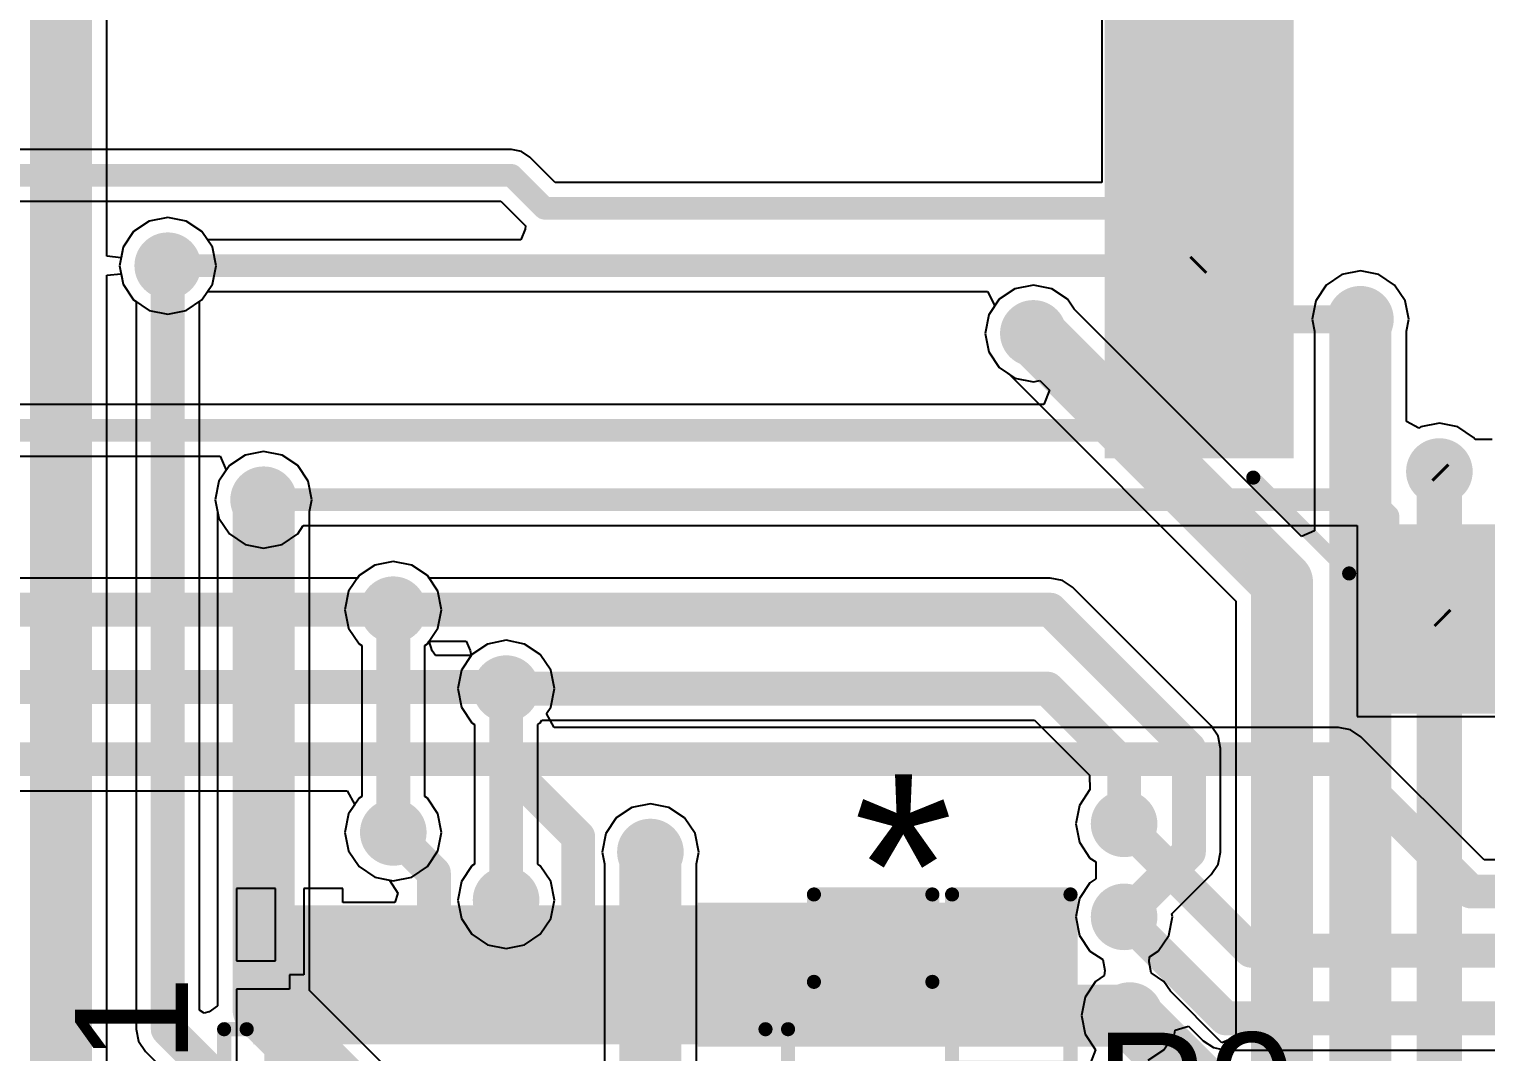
# Model space of a CAD drawing. Header units: millimetres. Extents: x -0.26 to 4.68, y -0.29 to 2.93.
# Drawn here: x 2.245 to 2.761, y 0.895 to 1.258 of the extents above; entities that cross this region are included whole.
import ezdxf

# ---------------------------------------------------------------- set-up
doc = ezdxf.new("R2010")
doc.units = ezdxf.units.MM
doc.header["$MEASUREMENT"] = 0
for name, color, linetype in [('BottomLayer', 5, 'Continuous'), ('BottomSolder', 6, 'Continuous'), ('TopLayer', 1, 'Continuous'), ('TopOverlay', 2, 'Continuous'), ('TopPaste', 8, 'Continuous'), ('TopSolder', 216, 'Continuous'), ('ViaHoleLayer', 16, 'Continuous')]:
    doc.layers.add(name, color=color, linetype=linetype)
doc.styles.add('Arial', font='arial.ttf', dxfattribs={"height": 0.2})

# ---------------------------------------------------------------- blocks, each defined once
blk = doc.blocks.new('TQFP_100_14_14__26')
at = {"layer": 'TopLayer'}
for points in [[(0.20276, 0.33268), (0.20276, 0.27362), (0.19094, 0.27362), (0.19094, 0.33268)], [(0.22244, 0.33268), (0.22244, 0.27362), (0.21063, 0.27362), (0.21063, 0.33268)], [(0.24213, 0.33268), (0.24213, 0.27362), (0.23031, 0.27362), (0.23031, 0.33268)], [(0.27362, 0.24213), (0.33268, 0.24213), (0.33268, 0.23032), (0.27362, 0.23032)], [(0.27362, 0.22244), (0.33268, 0.22244), (0.33268, 0.21063), (0.27362, 0.21063)], [(0.27362, 0.20276), (0.33268, 0.20276), (0.33268, 0.19094), (0.27362, 0.19094)], [(0.27362, 0.18307), (0.33268, 0.18307), (0.33268, 0.17126), (0.27362, 0.17126)], [(0.27362, 0.16339), (0.33268, 0.16339), (0.33268, 0.15157), (0.27362, 0.15157)], [(0.27362, 0.1437), (0.33268, 0.1437), (0.33268, 0.13189), (0.27362, 0.13189)], [(0.27362, 0.12402), (0.33268, 0.12402), (0.33268, 0.1122), (0.27362, 0.1122)], [(0.27362, 0.10433), (0.33268, 0.10433), (0.33268, 0.09252), (0.27362, 0.09252)]]:
    blk.add_hatch(color=1, dxfattribs=at).paths.add_polyline_path(points)
at = {"layer": 'TopPaste'}
for points in [[(0.20276, 0.33268), (0.20276, 0.27362), (0.19094, 0.27362), (0.19094, 0.33268)], [(0.22244, 0.33268), (0.22244, 0.27362), (0.21063, 0.27362), (0.21063, 0.33268)], [(0.24213, 0.33268), (0.24213, 0.27362), (0.23031, 0.27362), (0.23031, 0.33268)], [(0.27362, 0.24213), (0.33268, 0.24213), (0.33268, 0.23032), (0.27362, 0.23032)], [(0.27362, 0.22244), (0.33268, 0.22244), (0.33268, 0.21063), (0.27362, 0.21063)], [(0.27362, 0.20276), (0.33268, 0.20276), (0.33268, 0.19094), (0.27362, 0.19094)], [(0.27362, 0.18307), (0.33268, 0.18307), (0.33268, 0.17126), (0.27362, 0.17126)], [(0.27362, 0.16339), (0.33268, 0.16339), (0.33268, 0.15157), (0.27362, 0.15157)], [(0.27362, 0.1437), (0.33268, 0.1437), (0.33268, 0.13189), (0.27362, 0.13189)], [(0.27362, 0.12402), (0.33268, 0.12402), (0.33268, 0.1122), (0.27362, 0.1122)], [(0.27362, 0.10433), (0.33268, 0.10433), (0.33268, 0.09252), (0.27362, 0.09252)]]:
    blk.add_hatch(color=8, dxfattribs=at).paths.add_polyline_path(points)
at = {"layer": 'TopSolder'}
for points in [[(0.20676, 0.33668), (0.20676, 0.26962), (0.18694, 0.26962), (0.18694, 0.33668)], [(0.22644, 0.33668), (0.22644, 0.26962), (0.20663, 0.26962), (0.20663, 0.33668)], [(0.24613, 0.33668), (0.24613, 0.26962), (0.22631, 0.26962), (0.22631, 0.33668)], [(0.26962, 0.24613), (0.33668, 0.24613), (0.33668, 0.22632), (0.26962, 0.22632)], [(0.26962, 0.22644), (0.33668, 0.22644), (0.33668, 0.20663), (0.26962, 0.20663)], [(0.26962, 0.20676), (0.33668, 0.20676), (0.33668, 0.18694), (0.26962, 0.18694)], [(0.26962, 0.18707), (0.33668, 0.18707), (0.33668, 0.16726), (0.26962, 0.16726)], [(0.26962, 0.16739), (0.33668, 0.16739), (0.33668, 0.14757), (0.26962, 0.14757)], [(0.26962, 0.1477), (0.33668, 0.1477), (0.33668, 0.12789), (0.26962, 0.12789)], [(0.26962, 0.12802), (0.33668, 0.12802), (0.33668, 0.1082), (0.26962, 0.1082)], [(0.26962, 0.10833), (0.33668, 0.10833), (0.33668, 0.08852), (0.26962, 0.08852)]]:
    blk.add_hatch(color=216, dxfattribs=at).paths.add_polyline_path(points)
at = {"layer": 'TopOverlay', "const_width": 0.005}
blk.add_lwpolyline([(0.284, 0.253), (0.25, 0.287)], dxfattribs=at)
at = {"layer": 'TopOverlay', "const_width": 0.0025}
for points in [[(0.24875, 0.287, 1), (0.25125, 0.287, 1)], [(0.28275, 0.253, 1), (0.28525, 0.253, 1)]]:
    blk.add_lwpolyline(points, format="xyb", close=True, dxfattribs=at)
blk = doc.blocks.new('14_TSSOP_32')
at = {"layer": 'TopLayer'}
for points in [[(-0.12992, 0.08563), (-0.08858, 0.08563), (-0.08858, 0.06791), (-0.12992, 0.06791)], [(0.08858, 0.08563), (0.12992, 0.08563), (0.12992, 0.06791), (0.08858, 0.06791)], [(-0.12992, 0.06004), (-0.08858, 0.06004), (-0.08858, 0.04232), (-0.12992, 0.04232)], [(0.08858, 0.06004), (0.12992, 0.06004), (0.12992, 0.04232), (0.08858, 0.04232)], [(-0.12992, 0.03445), (-0.08858, 0.03445), (-0.08858, 0.01673), (-0.12992, 0.01673)], [(0.08858, 0.03445), (0.12992, 0.03445), (0.12992, 0.01673), (0.08858, 0.01673)], [(-0.12992, 0.00886), (-0.08858, 0.00886), (-0.08858, -0.00886), (-0.12992, -0.00886)], [(0.08858, 0.00886), (0.12992, 0.00886), (0.12992, -0.00886), (0.08858, -0.00886)], [(-0.12992, -0.01673), (-0.08858, -0.01673), (-0.08858, -0.03445), (-0.12992, -0.03445)], [(0.08858, -0.01673), (0.12992, -0.01673), (0.12992, -0.03445), (0.08858, -0.03445)], [(-0.12992, -0.04232), (-0.08858, -0.04232), (-0.08858, -0.06004), (-0.12992, -0.06004)], [(0.08858, -0.04232), (0.12992, -0.04232), (0.12992, -0.06004), (0.08858, -0.06004)], [(-0.12992, -0.06791), (-0.08858, -0.06791), (-0.08858, -0.08563), (-0.12992, -0.08563)], [(0.08858, -0.06791), (0.12992, -0.06791), (0.12992, -0.08563), (0.08858, -0.08563)]]:
    blk.add_hatch(color=1, dxfattribs=at).paths.add_polyline_path(points)
at = {"layer": 'TopOverlay'}
blk.add_hatch(color=2, dxfattribs=at).paths.add_polyline_path([(-0.08403, 0.068), (-0.07303, 0.068), (-0.07303, 0.086), (-0.08403, 0.086)])
at = {"layer": 'TopPaste'}
for points in [[(-0.12992, 0.08563), (-0.08858, 0.08563), (-0.08858, 0.06791), (-0.12992, 0.06791)], [(0.08858, 0.08563), (0.12992, 0.08563), (0.12992, 0.06791), (0.08858, 0.06791)], [(-0.12992, 0.06004), (-0.08858, 0.06004), (-0.08858, 0.04232), (-0.12992, 0.04232)], [(0.08858, 0.06004), (0.12992, 0.06004), (0.12992, 0.04232), (0.08858, 0.04232)], [(-0.12992, 0.03445), (-0.08858, 0.03445), (-0.08858, 0.01673), (-0.12992, 0.01673)], [(0.08858, 0.03445), (0.12992, 0.03445), (0.12992, 0.01673), (0.08858, 0.01673)], [(-0.12992, 0.00886), (-0.08858, 0.00886), (-0.08858, -0.00886), (-0.12992, -0.00886)], [(0.08858, 0.00886), (0.12992, 0.00886), (0.12992, -0.00886), (0.08858, -0.00886)], [(-0.12992, -0.01673), (-0.08858, -0.01673), (-0.08858, -0.03445), (-0.12992, -0.03445)], [(0.08858, -0.01673), (0.12992, -0.01673), (0.12992, -0.03445), (0.08858, -0.03445)], [(-0.12992, -0.04232), (-0.08858, -0.04232), (-0.08858, -0.06004), (-0.12992, -0.06004)], [(0.08858, -0.04232), (0.12992, -0.04232), (0.12992, -0.06004), (0.08858, -0.06004)], [(-0.12992, -0.06791), (-0.08858, -0.06791), (-0.08858, -0.08563), (-0.12992, -0.08563)], [(0.08858, -0.06791), (0.12992, -0.06791), (0.12992, -0.08563), (0.08858, -0.08563)]]:
    blk.add_hatch(color=8, dxfattribs=at).paths.add_polyline_path(points)
at = {"layer": 'TopSolder'}
for points in [[(-0.13392, 0.08963), (-0.08458, 0.08963), (-0.08458, 0.06391), (-0.13392, 0.06391)], [(0.08458, 0.08963), (0.13392, 0.08963), (0.13392, 0.06391), (0.08458, 0.06391)], [(-0.13392, 0.06404), (-0.08458, 0.06404), (-0.08458, 0.03832), (-0.13392, 0.03832)], [(0.08458, 0.06404), (0.13392, 0.06404), (0.13392, 0.03832), (0.08458, 0.03832)], [(-0.13392, 0.03845), (-0.08458, 0.03845), (-0.08458, 0.01273), (-0.13392, 0.01273)], [(0.08458, 0.03845), (0.13392, 0.03845), (0.13392, 0.01273), (0.08458, 0.01273)], [(-0.13392, 0.01286), (-0.08458, 0.01286), (-0.08458, -0.01286), (-0.13392, -0.01286)], [(0.08458, 0.01286), (0.13392, 0.01286), (0.13392, -0.01286), (0.08458, -0.01286)], [(-0.13392, -0.01273), (-0.08458, -0.01273), (-0.08458, -0.03845), (-0.13392, -0.03845)], [(0.08458, -0.01273), (0.13392, -0.01273), (0.13392, -0.03845), (0.08458, -0.03845)], [(-0.13392, -0.03832), (-0.08458, -0.03832), (-0.08458, -0.06404), (-0.13392, -0.06404)], [(0.08458, -0.03832), (0.13392, -0.03832), (0.13392, -0.06404), (0.08458, -0.06404)], [(-0.13392, -0.06391), (-0.08458, -0.06391), (-0.08458, -0.08963), (-0.13392, -0.08963)], [(0.08458, -0.06391), (0.13392, -0.06391), (0.13392, -0.08963), (0.08458, -0.08963)]]:
    blk.add_hatch(color=216, dxfattribs=at).paths.add_polyline_path(points)
at = {"layer": 'TopOverlay'}
for points, const_width in [([(-0.09, 0.1), (-0.09, 0.092)], 0.005), ([(-0.09, 0.1), (0.09, 0.1)], 0.005), ([(0.09, 0.1), (0.09, 0.092)], 0.005), ([(-0.141, 0.082), (-0.141, 0.072)], 0.00787), ([(-0.141, 0.082), (-0.136, 0.077)], 0.00787), ([(-0.136, 0.077), (-0.141, 0.072)], 0.00787), ([(-0.09, -0.092), (-0.09, -0.1)], 0.005), ([(0.09, -0.092), (0.09, -0.1)], 0.005), ([(-0.09, -0.1), (0.09, -0.1)], 0.005)]:
    blk.add_lwpolyline(points, dxfattribs=dict(at, const_width=const_width))
for points, const_width in [([(-0.09125, 0.1, 1), (-0.08875, 0.1, 1)], 0.0025), ([(-0.09125, 0.1, 1), (-0.08875, 0.1, 1)], 0.0025), ([(0.08875, 0.1, 1), (0.09125, 0.1, 1)], 0.0025), ([(0.08875, 0.1, 1), (0.09125, 0.1, 1)], 0.0025), ([(-0.09125, 0.092, 1), (-0.08875, 0.092, 1)], 0.0025), ([(0.08875, 0.092, 1), (0.09125, 0.092, 1)], 0.0025), ([(-0.14297, 0.082, 1), (-0.13903, 0.082, 1)], 0.00394), ([(-0.14297, 0.082, 1), (-0.13903, 0.082, 1)], 0.00394), ([(-0.13797, 0.077, 1), (-0.13403, 0.077, 1)], 0.00394), ([(-0.13797, 0.077, 1), (-0.13403, 0.077, 1)], 0.00394), ([(-0.14297, 0.072, 1), (-0.13903, 0.072, 1)], 0.00394), ([(-0.14297, 0.072, 1), (-0.13903, 0.072, 1)], 0.00394), ([(-0.09125, -0.092, 1), (-0.08875, -0.092, 1)], 0.0025), ([(0.08875, -0.092, 1), (0.09125, -0.092, 1)], 0.0025), ([(-0.09125, -0.1, 1), (-0.08875, -0.1, 1)], 0.0025), ([(-0.09125, -0.1, 1), (-0.08875, -0.1, 1)], 0.0025), ([(0.08875, -0.1, 1), (0.09125, -0.1, 1)], 0.0025), ([(0.08875, -0.1, 1), (0.09125, -0.1, 1)], 0.0025)]:
    blk.add_lwpolyline(points, format="xyb", close=True, dxfattribs=dict(at, const_width=const_width))
blk = doc.blocks.new('R___0603_74')
at = {"layer": 'TopLayer'}
for points in [[(-0.015, 0.0175), (-0.015, -0.0175), (-0.045, -0.0175), (-0.045, 0.0175)], [(0.045, 0.0175), (0.045, -0.0175), (0.015, -0.0175), (0.015, 0.0175)]]:
    blk.add_hatch(color=1, dxfattribs=at).paths.add_polyline_path(points)
at = {"layer": 'TopPaste'}
for points in [[(-0.015, 0.0175), (-0.015, -0.0175), (-0.045, -0.0175), (-0.045, 0.0175)], [(0.045, 0.0175), (0.045, -0.0175), (0.015, -0.0175), (0.015, 0.0175)]]:
    blk.add_hatch(color=8, dxfattribs=at).paths.add_polyline_path(points)
at = {"layer": 'TopSolder'}
for points in [[(-0.011, 0.0215), (-0.011, -0.0215), (-0.049, -0.0215), (-0.049, 0.0215)], [(0.049, 0.0215), (0.049, -0.0215), (0.011, -0.0215), (0.011, 0.0215)]]:
    blk.add_hatch(color=216, dxfattribs=at).paths.add_polyline_path(points)
at = {"layer": 'TopOverlay', "const_width": 0.005}
for points in [[(-0.048, 0.021), (-0.048, -0.021)], [(-0.048, 0.021), (0.048, 0.021)], [(0.048, 0.021), (0.048, -0.021)], [(-0.048, -0.021), (0.048, -0.021)]]:
    blk.add_lwpolyline(points, dxfattribs=at)
at = {"layer": 'TopOverlay', "const_width": 0.0025}
for points in [[(-0.04925, 0.021, 1), (-0.04675, 0.021, 1)], [(-0.04925, 0.021, 1), (-0.04675, 0.021, 1)], [(0.04675, 0.021, 1), (0.04925, 0.021, 1)], [(0.04675, 0.021, 1), (0.04925, 0.021, 1)], [(-0.04925, -0.021, 1), (-0.04675, -0.021, 1)], [(-0.04925, -0.021, 1), (-0.04675, -0.021, 1)], [(0.04675, -0.021, 1), (0.04925, -0.021, 1)], [(0.04675, -0.021, 1), (0.04925, -0.021, 1)]]:
    blk.add_lwpolyline(points, format="xyb", close=True, dxfattribs=at)
blk = doc.blocks.new('C___0603_189')
at = {"layer": 'TopLayer'}
for points in [[(-0.015, 0.0175), (-0.015, -0.0175), (-0.045, -0.0175), (-0.045, 0.0175)], [(0.045, 0.0175), (0.045, -0.0175), (0.015, -0.0175), (0.015, 0.0175)]]:
    blk.add_hatch(color=1, dxfattribs=at).paths.add_polyline_path(points)
at = {"layer": 'TopPaste'}
for points in [[(-0.015, 0.0175), (-0.015, -0.0175), (-0.045, -0.0175), (-0.045, 0.0175)], [(0.045, 0.0175), (0.045, -0.0175), (0.015, -0.0175), (0.015, 0.0175)]]:
    blk.add_hatch(color=8, dxfattribs=at).paths.add_polyline_path(points)
at = {"layer": 'TopSolder'}
for points in [[(-0.01264, 0.01986), (-0.01264, -0.01986), (-0.04736, -0.01986), (-0.04736, 0.01986)], [(0.04736, 0.01986), (0.04736, -0.01986), (0.01264, -0.01986), (0.01264, 0.01986)]]:
    blk.add_hatch(color=216, dxfattribs=at).paths.add_polyline_path(points)
at = {"layer": 'TopOverlay', "const_width": 0.005}
for points in [[(-0.049, 0.021), (-0.049, -0.021)], [(-0.049, 0.021), (-0.018, 0.021)], [(0.018, 0.021), (0.049, 0.021)], [(0.049, 0.021), (0.049, -0.021)], [(-0.049, -0.021), (-0.018, -0.021)], [(0.018, -0.021), (0.049, -0.021)]]:
    blk.add_lwpolyline(points, dxfattribs=at)
at = {"layer": 'TopOverlay', "const_width": 0.0025}
for points in [[(-0.05025, 0.021, 1), (-0.04775, 0.021, 1)], [(-0.05025, 0.021, 1), (-0.04775, 0.021, 1)], [(-0.01925, 0.021, 1), (-0.01675, 0.021, 1)], [(0.01675, 0.021, 1), (0.01925, 0.021, 1)], [(0.04775, 0.021, 1), (0.05025, 0.021, 1)], [(0.04775, 0.021, 1), (0.05025, 0.021, 1)], [(-0.05025, -0.021, 1), (-0.04775, -0.021, 1)], [(-0.05025, -0.021, 1), (-0.04775, -0.021, 1)], [(-0.01925, -0.021, 1), (-0.01675, -0.021, 1)], [(0.01675, -0.021, 1), (0.01925, -0.021, 1)], [(0.04775, -0.021, 1), (0.05025, -0.021, 1)], [(0.04775, -0.021, 1), (0.05025, -0.021, 1)]]:
    blk.add_lwpolyline(points, format="xyb", close=True, dxfattribs=at)

msp = doc.modelspace()

# ---------------------------------------------------------------- hatches: boundary and pattern name
at = {"layer": 'BottomLayer'}
h = msp.add_hatch(color=5, dxfattribs=at)
edge = h.paths.add_edge_path()
edge.add_arc((2.29382, 1.17395), 0.01181, 0, 360)
h = msp.add_hatch(color=5, dxfattribs=at)
edge = h.paths.add_edge_path()
edge.add_arc((2.71682, 1.15495), 0.01181, 0, 360)
h = msp.add_hatch(color=5, dxfattribs=at)
edge = h.paths.add_edge_path()
edge.add_arc((2.60082, 1.14995), 0.01181, 0, 360)
h = msp.add_hatch(color=5, dxfattribs=at)
edge = h.paths.add_edge_path()
edge.add_arc((2.74482, 1.10095), 0.01181, 0, 360)
h = msp.add_hatch(color=5, dxfattribs=at)
edge = h.paths.add_edge_path()
edge.add_arc((2.32782, 1.09095), 0.01181, 0, 360)
h = msp.add_hatch(color=5, dxfattribs=at)
edge = h.paths.add_edge_path()
edge.add_arc((2.37382, 1.05195), 0.01181, 0, 360)
h = msp.add_hatch(color=5, dxfattribs=at)
edge = h.paths.add_edge_path()
edge.add_arc((2.41382, 1.02395), 0.01181, 0, 360)
h = msp.add_hatch(color=5, dxfattribs=at)
edge = h.paths.add_edge_path()
edge.add_arc((2.633, 0.976), 0.01181, 0, 360)
h = msp.add_hatch(color=5, dxfattribs=at)
edge = h.paths.add_edge_path()
edge.add_arc((2.37382, 0.97295), 0.01181, 0, 360)
h = msp.add_hatch(color=5, dxfattribs=at)
edge = h.paths.add_edge_path()
edge.add_arc((2.465, 0.966), 0.01181, 0, 360)
h = msp.add_hatch(color=5, dxfattribs=at)
edge = h.paths.add_edge_path()
edge.add_arc((2.41382, 0.94895), 0.01181, 0, 360)
h = msp.add_hatch(color=5, dxfattribs=at)
edge = h.paths.add_edge_path()
edge.add_arc((2.633, 0.943), 0.01181, 0, 360)
h = msp.add_hatch(color=5, dxfattribs=at)
edge = h.paths.add_edge_path()
edge.add_arc((2.635, 0.908), 0.01181, 0, 360)
at = {"layer": 'BottomSolder'}
h = msp.add_hatch(color=6, dxfattribs=at)
edge = h.paths.add_edge_path()
edge.add_arc((2.29382, 1.17395), 0.00591, 0, 360)
h = msp.add_hatch(color=6, dxfattribs=at)
edge = h.paths.add_edge_path()
edge.add_arc((2.71682, 1.15495), 0.00591, 0, 360)
h = msp.add_hatch(color=6, dxfattribs=at)
edge = h.paths.add_edge_path()
edge.add_arc((2.60082, 1.14995), 0.00591, 0, 360)
h = msp.add_hatch(color=6, dxfattribs=at)
edge = h.paths.add_edge_path()
edge.add_arc((2.74482, 1.10095), 0.00591, 0, 360)
h = msp.add_hatch(color=6, dxfattribs=at)
edge = h.paths.add_edge_path()
edge.add_arc((2.32782, 1.09095), 0.00591, 0, 360)
h = msp.add_hatch(color=6, dxfattribs=at)
edge = h.paths.add_edge_path()
edge.add_arc((2.37382, 1.05195), 0.00591, 0, 360)
h = msp.add_hatch(color=6, dxfattribs=at)
edge = h.paths.add_edge_path()
edge.add_arc((2.41382, 1.02395), 0.00591, 0, 360)
h = msp.add_hatch(color=6, dxfattribs=at)
edge = h.paths.add_edge_path()
edge.add_arc((2.633, 0.976), 0.00591, 0, 360)
h = msp.add_hatch(color=6, dxfattribs=at)
edge = h.paths.add_edge_path()
edge.add_arc((2.37382, 0.97295), 0.00591, 0, 360)
h = msp.add_hatch(color=6, dxfattribs=at)
edge = h.paths.add_edge_path()
edge.add_arc((2.465, 0.966), 0.00591, 0, 360)
h = msp.add_hatch(color=6, dxfattribs=at)
edge = h.paths.add_edge_path()
edge.add_arc((2.41382, 0.94895), 0.00591, 0, 360)
h = msp.add_hatch(color=6, dxfattribs=at)
edge = h.paths.add_edge_path()
edge.add_arc((2.633, 0.943), 0.00591, 0, 360)
h = msp.add_hatch(color=6, dxfattribs=at)
edge = h.paths.add_edge_path()
edge.add_arc((2.635, 0.908), 0.00591, 0, 360)
at = {"layer": 'TopLayer'}
h = msp.add_hatch(color=1, dxfattribs=at)
edge = h.paths.add_edge_path()
edge.add_arc((2.29382, 1.17395), 0.01181, 0, 360)
h = msp.add_hatch(color=1, dxfattribs=at)
edge = h.paths.add_edge_path()
edge.add_arc((2.71682, 1.15495), 0.01181, 0, 360)
h = msp.add_hatch(color=1, dxfattribs=at)
edge = h.paths.add_edge_path()
edge.add_arc((2.60082, 1.14995), 0.01181, 0, 360)
h = msp.add_hatch(color=1, dxfattribs=at)
edge = h.paths.add_edge_path()
edge.add_arc((2.74482, 1.10095), 0.01181, 0, 360)
h = msp.add_hatch(color=1, dxfattribs=at)
edge = h.paths.add_edge_path()
edge.add_arc((2.32782, 1.09095), 0.01181, 0, 360)
h = msp.add_hatch(color=1, dxfattribs=at)
edge = h.paths.add_edge_path()
edge.add_arc((2.37382, 1.05195), 0.01181, 0, 360)
h = msp.add_hatch(color=1, dxfattribs=at)
edge = h.paths.add_edge_path()
edge.add_arc((2.41382, 1.02395), 0.01181, 0, 360)
h = msp.add_hatch(color=1, dxfattribs=at)
edge = h.paths.add_edge_path()
edge.add_arc((2.633, 0.976), 0.01181, 0, 360)
h = msp.add_hatch(color=1, dxfattribs=at)
edge = h.paths.add_edge_path()
edge.add_arc((2.37382, 0.97295), 0.01181, 0, 360)
h = msp.add_hatch(color=1, dxfattribs=at)
edge = h.paths.add_edge_path()
edge.add_arc((2.465, 0.966), 0.01181, 0, 360)
h = msp.add_hatch(color=1, dxfattribs=at)
edge = h.paths.add_edge_path()
edge.add_arc((2.41382, 0.94895), 0.01181, 0, 360)
h = msp.add_hatch(color=1, dxfattribs=at)
edge = h.paths.add_edge_path()
edge.add_arc((2.633, 0.943), 0.01181, 0, 360)
msp.add_hatch(color=1, dxfattribs=at).paths.add_polyline_path([(2.48182, 0.897), (2.612, 0.897), (2.612, 0.948), (2.48182, 0.948)])
h = msp.add_hatch(color=1, dxfattribs=at)
edge = h.paths.add_edge_path()
edge.add_arc((2.635, 0.908), 0.01181, 0, 360)
at = {"layer": 'TopSolder'}
h = msp.add_hatch(color=216, dxfattribs=at)
edge = h.paths.add_edge_path()
edge.add_arc((2.29382, 1.17395), 0.00591, 0, 360)
h = msp.add_hatch(color=216, dxfattribs=at)
edge = h.paths.add_edge_path()
edge.add_arc((2.71682, 1.15495), 0.00591, 0, 360)
h = msp.add_hatch(color=216, dxfattribs=at)
edge = h.paths.add_edge_path()
edge.add_arc((2.60082, 1.14995), 0.00591, 0, 360)
h = msp.add_hatch(color=216, dxfattribs=at)
edge = h.paths.add_edge_path()
edge.add_arc((2.74482, 1.10095), 0.00591, 0, 360)
h = msp.add_hatch(color=216, dxfattribs=at)
edge = h.paths.add_edge_path()
edge.add_arc((2.32782, 1.09095), 0.00591, 0, 360)
h = msp.add_hatch(color=216, dxfattribs=at)
edge = h.paths.add_edge_path()
edge.add_arc((2.37382, 1.05195), 0.00591, 0, 360)
h = msp.add_hatch(color=216, dxfattribs=at)
edge = h.paths.add_edge_path()
edge.add_arc((2.41382, 1.02395), 0.00591, 0, 360)
h = msp.add_hatch(color=216, dxfattribs=at)
edge = h.paths.add_edge_path()
edge.add_arc((2.633, 0.976), 0.00591, 0, 360)
h = msp.add_hatch(color=216, dxfattribs=at)
edge = h.paths.add_edge_path()
edge.add_arc((2.37382, 0.97295), 0.00591, 0, 360)
h = msp.add_hatch(color=216, dxfattribs=at)
edge = h.paths.add_edge_path()
edge.add_arc((2.465, 0.966), 0.00591, 0, 360)
h = msp.add_hatch(color=216, dxfattribs=at)
edge = h.paths.add_edge_path()
edge.add_arc((2.41382, 0.94895), 0.00591, 0, 360)
h = msp.add_hatch(color=216, dxfattribs=at)
edge = h.paths.add_edge_path()
edge.add_arc((2.633, 0.943), 0.00591, 0, 360)
h = msp.add_hatch(color=216, dxfattribs=at)
edge = h.paths.add_edge_path()
edge.add_arc((2.635, 0.908), 0.00591, 0, 360)
at = {"layer": 'ViaHoleLayer'}
h = msp.add_hatch(color=16, dxfattribs=at)
edge = h.paths.add_edge_path()
edge.add_arc((2.29382, 1.17395), 0.00591, 0, 360)
h = msp.add_hatch(color=16, dxfattribs=at)
edge = h.paths.add_edge_path()
edge.add_arc((2.71682, 1.15495), 0.00591, 0, 360)
h = msp.add_hatch(color=16, dxfattribs=at)
edge = h.paths.add_edge_path()
edge.add_arc((2.60082, 1.14995), 0.00591, 0, 360)
h = msp.add_hatch(color=16, dxfattribs=at)
edge = h.paths.add_edge_path()
edge.add_arc((2.74482, 1.10095), 0.00591, 0, 360)
h = msp.add_hatch(color=16, dxfattribs=at)
edge = h.paths.add_edge_path()
edge.add_arc((2.32782, 1.09095), 0.00591, 0, 360)
h = msp.add_hatch(color=16, dxfattribs=at)
edge = h.paths.add_edge_path()
edge.add_arc((2.37382, 1.05195), 0.00591, 0, 360)
h = msp.add_hatch(color=16, dxfattribs=at)
edge = h.paths.add_edge_path()
edge.add_arc((2.41382, 1.02395), 0.00591, 0, 360)
h = msp.add_hatch(color=16, dxfattribs=at)
edge = h.paths.add_edge_path()
edge.add_arc((2.633, 0.976), 0.00591, 0, 360)
h = msp.add_hatch(color=16, dxfattribs=at)
edge = h.paths.add_edge_path()
edge.add_arc((2.37382, 0.97295), 0.00591, 0, 360)
h = msp.add_hatch(color=16, dxfattribs=at)
edge = h.paths.add_edge_path()
edge.add_arc((2.465, 0.966), 0.00591, 0, 360)
h = msp.add_hatch(color=16, dxfattribs=at)
edge = h.paths.add_edge_path()
edge.add_arc((2.41382, 0.94895), 0.00591, 0, 360)
h = msp.add_hatch(color=16, dxfattribs=at)
edge = h.paths.add_edge_path()
edge.add_arc((2.633, 0.943), 0.00591, 0, 360)
h = msp.add_hatch(color=16, dxfattribs=at)
edge = h.paths.add_edge_path()
edge.add_arc((2.635, 0.908), 0.00591, 0, 360)

# ---------------------------------------------------------------- linework, layer by layer
at = {"layer": 'BottomLayer'}
for p, q in [((2.27225, 1.17728), (2.27225, 1.43336)), ((2.28726, 1.18978), (2.2817, 1.18607)), ((2.29382, 1.19109), (2.28726, 1.18978)), ((2.30038, 1.18978), (2.29382, 1.19109)), ((2.30594, 1.18607), (2.30038, 1.18978)), ((2.2817, 1.18607), (2.27799, 1.18051)), ((2.30966, 1.18051), (2.30594, 1.18607)), ((2.27799, 1.18051), (2.27725, 1.17678)), ((2.31096, 1.17395), (2.30966, 1.18051)), ((2.27725, 1.17678), (2.27225, 1.17728)), ((2.30966, 1.16739), (2.31096, 1.17395)), ((2.27225, 1.17062), (2.27725, 1.17111)), ((2.27225, 0.61098), (2.27225, 1.17062)), ((2.27725, 1.17111), (2.27799, 1.16739)), ((2.71026, 1.17078), (2.7047, 1.16707)), ((2.71682, 1.17209), (2.71026, 1.17078)), ((2.72338, 1.17078), (2.71682, 1.17209)), ((2.72894, 1.16707), (2.72338, 1.17078)), ((2.27799, 1.16739), (2.2817, 1.16183)), ((2.30594, 1.16183), (2.30966, 1.16739)), ((2.59426, 1.16578), (2.5887, 1.16207)), ((2.60082, 1.16709), (2.59426, 1.16578)), ((2.60738, 1.16578), (2.60082, 1.16709)), ((2.61294, 1.16207), (2.60738, 1.16578)), ((2.7047, 1.16707), (2.70099, 1.16151)), ((2.73266, 1.16151), (2.72894, 1.16707)), ((2.2817, 1.16183), (2.28261, 1.16122)), ((2.28261, 1.16122), (2.28261, 0.90318)), ((2.30504, 1.16122), (2.30594, 1.16183)), ((2.30504, 0.90997), (2.30504, 1.16122)), ((2.5887, 1.16207), (2.58499, 1.15651)), ((2.6153, 1.15854), (2.61294, 1.16207)), ((2.69589, 1.07795), (2.6153, 1.15854)), ((2.70099, 1.16151), (2.69968, 1.15495)), ((2.73396, 1.15495), (2.73266, 1.16151)), ((2.58499, 1.15651), (2.58368, 1.14995)), ((2.69968, 1.15495), (2.70051, 1.15079)), ((2.73314, 1.15079), (2.73396, 1.15495)), ((2.58368, 1.14995), (2.58499, 1.14339)), ((2.70051, 1.15079), (2.70051, 1.07987)), ((2.73314, 1.11866), (2.73314, 1.15079)), ((2.58499, 1.14339), (2.5887, 1.13783)), ((2.5887, 1.13783), (2.59223, 1.13547)), ((2.59223, 1.13547), (2.67269, 1.05501)), ((2.73755, 1.1163), (2.73314, 1.11866)), ((2.73826, 1.11678), (2.73755, 1.1163)), ((2.74482, 1.11809), (2.73826, 1.11678)), ((2.75138, 1.11678), (2.74482, 1.11809)), ((2.75694, 1.11307), (2.75138, 1.11678)), ((2.75748, 1.11226), (2.75694, 1.11307)), ((2.7635, 1.11226), (2.75748, 1.11226)), ((2.32126, 1.10678), (2.3157, 1.10307)), ((2.32782, 1.10809), (2.32126, 1.10678)), ((2.33438, 1.10678), (2.32782, 1.10809)), ((2.33994, 1.10307), (2.33438, 1.10678)), ((2.3157, 1.10307), (2.31199, 1.09751)), ((2.34366, 1.09751), (2.33994, 1.10307)), ((2.31199, 1.09751), (2.31068, 1.09095)), ((2.34496, 1.09095), (2.34366, 1.09751)), ((2.31068, 1.09095), (2.31151, 1.08679)), ((2.34414, 1.08679), (2.34496, 1.09095)), ((2.31151, 1.08679), (2.31151, 0.91149)), ((2.34414, 0.91693), (2.34414, 1.08679)), ((2.70051, 1.07987), (2.69589, 1.07795)), ((2.36726, 1.06778), (2.3617, 1.06407)), ((2.37382, 1.06909), (2.36726, 1.06778)), ((2.38038, 1.06778), (2.37382, 1.06909)), ((2.38594, 1.06407), (2.38038, 1.06778)), ((2.3617, 1.06407), (2.35799, 1.05851)), ((2.38655, 1.06316), (2.38594, 1.06407)), ((2.60682, 1.06316), (2.38655, 1.06316)), ((2.61111, 1.06231), (2.60682, 1.06316)), ((2.60682, 1.06316), (2.60682, 1.06316)), ((2.61475, 1.05988), (2.61111, 1.06231)), ((2.66393, 1.0107), (2.61475, 1.05988)), ((2.35799, 1.05851), (2.35668, 1.05195)), ((2.67269, 1.05501), (2.67269, 0.90046)), ((2.35668, 1.05195), (2.35799, 1.04539)), ((2.35799, 1.04539), (2.3617, 1.03983)), ((2.3617, 1.03983), (2.36261, 1.03922)), ((2.36261, 1.03922), (2.36261, 0.98567)), ((2.38504, 1.03922), (2.38594, 1.03983)), ((2.38504, 0.98567), (2.38504, 1.03922)), ((2.38594, 1.03983), (2.38655, 1.04073)), ((2.38655, 1.04073), (2.39968, 1.04073)), ((2.39968, 1.04073), (2.40109, 1.03748)), ((2.40148, 1.03573), (2.39799, 1.03051)), ((2.40109, 1.03748), (2.40148, 1.03573)), ((2.39799, 1.03051), (2.39668, 1.02395)), ((2.39668, 1.02395), (2.39799, 1.01739)), ((2.39799, 1.01739), (2.4017, 1.01183)), ((2.42594, 1.01183), (2.42655, 1.01273)), ((2.42655, 1.01273), (2.60118, 1.01273)), ((2.60118, 1.01273), (2.62069, 0.99322)), ((2.4017, 1.01183), (2.40261, 1.01122)), ((2.40261, 1.01122), (2.40261, 0.96167)), ((2.42504, 1.01122), (2.42594, 1.01183)), ((2.42504, 0.96167), (2.42504, 1.01122)), ((2.66636, 1.00706), (2.66393, 1.0107)), ((2.66393, 1.0107), (2.66393, 1.0107)), ((2.66722, 1.00277), (2.66636, 1.00706)), ((2.66722, 0.966), (2.66722, 1.00277)), ((2.62069, 0.99322), (2.62088, 0.98812)), ((2.62088, 0.98812), (2.61716, 0.98256)), ((2.3617, 0.98507), (2.35799, 0.97951)), ((2.36261, 0.98567), (2.3617, 0.98507)), ((2.38594, 0.98507), (2.38504, 0.98567)), ((2.38966, 0.97951), (2.38594, 0.98507)), ((2.45844, 0.98184), (2.45288, 0.97812)), ((2.465, 0.98314), (2.45844, 0.98184)), ((2.47156, 0.98184), (2.465, 0.98314)), ((2.47712, 0.97812), (2.47156, 0.98184)), ((2.61716, 0.98256), (2.61586, 0.976)), ((2.35799, 0.97951), (2.35668, 0.97295)), ((2.39096, 0.97295), (2.38966, 0.97951)), ((2.45288, 0.97812), (2.44917, 0.97256)), ((2.48084, 0.97256), (2.47712, 0.97812)), ((2.35668, 0.97295), (2.35799, 0.96639)), ((2.38966, 0.96639), (2.39096, 0.97295)), ((2.44917, 0.97256), (2.44786, 0.966)), ((2.48214, 0.966), (2.48084, 0.97256)), ((2.61586, 0.976), (2.61716, 0.96944)), ((2.35799, 0.96639), (2.3617, 0.96083)), ((2.38594, 0.96083), (2.38966, 0.96639)), ((2.61716, 0.96944), (2.62088, 0.96388)), ((2.4017, 0.96107), (2.39799, 0.95551)), ((2.40261, 0.96167), (2.4017, 0.96107)), ((2.42594, 0.96107), (2.42504, 0.96167)), ((2.42966, 0.95551), (2.42594, 0.96107)), ((2.44786, 0.966), (2.44869, 0.96184)), ((2.44869, 0.96184), (2.44869, 0.83616)), ((2.48132, 0.96184), (2.48214, 0.966)), ((2.48132, 0.8392), (2.48132, 0.96184)), ((2.62088, 0.96388), (2.62294, 0.96251)), ((2.62294, 0.96251), (2.62294, 0.95649)), ((2.66393, 0.95807), (2.66636, 0.96171)), ((2.66636, 0.96171), (2.66722, 0.966)), ((2.66722, 0.966), (2.66722, 0.966)), ((2.3617, 0.96083), (2.36726, 0.95711)), ((2.36726, 0.95711), (2.37382, 0.95581)), ((2.37382, 0.95581), (2.38038, 0.95711)), ((2.38038, 0.95711), (2.38594, 0.96083)), ((2.62294, 0.95649), (2.62088, 0.95512)), ((2.64993, 0.94407), (2.66393, 0.95807)), ((2.66393, 0.95807), (2.66393, 0.95807)), ((2.39799, 0.95551), (2.39668, 0.94895)), ((2.43096, 0.94895), (2.42966, 0.95551)), ((2.62088, 0.95512), (2.61716, 0.94956)), ((2.39668, 0.94895), (2.39799, 0.94239)), ((2.42966, 0.94239), (2.43096, 0.94895)), ((2.61716, 0.94956), (2.61586, 0.943)), ((2.39799, 0.94239), (2.4017, 0.93683)), ((2.42594, 0.93683), (2.42966, 0.94239)), ((2.61586, 0.943), (2.61716, 0.93644)), ((2.64884, 0.93644), (2.65014, 0.943)), ((2.65014, 0.943), (2.64993, 0.94407)), ((2.4017, 0.93683), (2.40726, 0.93311)), ((2.42038, 0.93311), (2.42594, 0.93683)), ((2.61716, 0.93644), (2.62088, 0.93088)), ((2.64512, 0.93088), (2.64884, 0.93644)), ((2.40726, 0.93311), (2.41382, 0.93181)), ((2.41382, 0.93181), (2.42038, 0.93311)), ((2.62088, 0.93088), (2.62543, 0.92784)), ((2.64206, 0.92883), (2.64512, 0.93088)), ((2.62543, 0.92784), (2.62612, 0.92397)), ((2.64188, 0.92703), (2.64206, 0.92883)), ((2.64257, 0.92316), (2.64188, 0.92703)), ((2.62288, 0.92012), (2.61916, 0.91456)), ((2.62594, 0.92217), (2.62288, 0.92012)), ((2.62612, 0.92397), (2.62594, 0.92217)), ((2.64712, 0.92012), (2.64257, 0.92316)), ((2.64947, 0.9166), (2.64712, 0.92012)), ((2.45376, 0.80731), (2.34414, 0.91693)), ((2.61916, 0.91456), (2.61786, 0.908)), ((2.66769, 0.89838), (2.64947, 0.9166)), ((2.30669, 0.90879), (2.30504, 0.90997)), ((2.30853, 0.90932), (2.30669, 0.90879)), ((2.31151, 0.91149), (2.30853, 0.90932)), ((2.61786, 0.908), (2.61916, 0.90144)), ((2.28261, 0.90318), (2.28261, 0.90318)), ((2.28261, 0.90318), (2.28346, 0.89889)), ((2.61916, 0.90144), (2.62288, 0.89588)), ((2.67269, 0.90046), (2.66769, 0.89838)), ((2.28346, 0.89889), (2.28589, 0.89525)), ((2.28589, 0.89525), (2.33925, 0.84189)), ((2.62291, 0.89586), (2.62103, 0.89121)), ((2.62288, 0.89588), (2.62291, 0.89586))]:
    msp.add_line(p, q, dxfattribs=at)
for points, const_width in [([(2.25593, 0.56506), (2.25593, 1.44011)], 0.022), ([(2.29382, 0.90318), (2.29382, 1.17395)], 0.012), ([(2.71682, 0.85718), (2.71682, 1.15395)], 0.022), ([(2.60082, 1.14995), (2.689, 1.06177)], 0.022), ([(2.74482, 0.88218), (2.74482, 1.10095)], 0.016), ([(2.32782, 0.91018), (2.32782, 1.09095)], 0.022), ([(2.689, 0.61777), (2.689, 1.06177)], 0.022), ([(2.37382, 1.05195), (2.60682, 1.05195)], 0.012), ([(2.37382, 0.97295), (2.37382, 1.05195)], 0.012), ([(2.60682, 1.05195), (2.656, 1.00277)], 0.012), ([(2.41382, 1.02395), (2.60582, 1.02395)], 0.012), ([(2.41382, 0.94895), (2.41382, 1.02395)], 0.012), ([(2.60582, 1.02395), (2.633, 0.99677)], 0.012), ([(2.656, 0.966), (2.656, 1.00277)], 0.012), ([(2.633, 0.976), (2.633, 0.99677)], 0.012), ([(2.465, 0.832), (2.465, 0.966)], 0.022), ([(2.633, 0.943), (2.656, 0.966)], 0.012), ([(2.32782, 0.91018), (2.447, 0.791)], 0.022), ([(2.635, 0.908), (2.659, 0.884)], 0.022), ([(2.29382, 0.90318), (2.483, 0.714)], 0.012)]:
    msp.add_lwpolyline(points, dxfattribs=dict(at, const_width=const_width))
for points, const_width in [([(2.29082, 1.17395, 1), (2.29682, 1.17395, 1)], 0.006), ([(2.71132, 1.15395, 1), (2.72232, 1.15395, 1)], 0.011), ([(2.59532, 1.14995, 1), (2.60632, 1.14995, 1)], 0.011), ([(2.74082, 1.10095, 1), (2.74882, 1.10095, 1)], 0.008), ([(2.32232, 1.09095, 1), (2.33332, 1.09095, 1)], 0.011), ([(2.6835, 1.06177, 1), (2.6945, 1.06177, 1)], 0.011), ([(2.6835, 1.06177, 1), (2.6945, 1.06177, 1)], 0.011), ([(2.37082, 1.05195, 1), (2.37682, 1.05195, 1)], 0.006), ([(2.37082, 1.05195, 1), (2.37682, 1.05195, 1)], 0.006), ([(2.60382, 1.05195, 1), (2.60982, 1.05195, 1)], 0.006), ([(2.60382, 1.05195, 1), (2.60982, 1.05195, 1)], 0.006), ([(2.41082, 1.02395, 1), (2.41682, 1.02395, 1)], 0.006), ([(2.41082, 1.02395, 1), (2.41682, 1.02395, 1)], 0.006), ([(2.60282, 1.02395, 1), (2.60882, 1.02395, 1)], 0.006), ([(2.60282, 1.02395, 1), (2.60882, 1.02395, 1)], 0.006), ([(2.653, 1.00277, 1), (2.659, 1.00277, 1)], 0.006), ([(2.653, 1.00277, 1), (2.659, 1.00277, 1)], 0.006), ([(2.63, 0.99677, 1), (2.636, 0.99677, 1)], 0.006), ([(2.63, 0.99677, 1), (2.636, 0.99677, 1)], 0.006), ([(2.63, 0.976, 1), (2.636, 0.976, 1)], 0.006), ([(2.37082, 0.97295, 1), (2.37682, 0.97295, 1)], 0.006), ([(2.4595, 0.966, 1), (2.4705, 0.966, 1)], 0.011), ([(2.653, 0.966, 1), (2.659, 0.966, 1)], 0.006), ([(2.653, 0.966, 1), (2.659, 0.966, 1)], 0.006), ([(2.41082, 0.94895, 1), (2.41682, 0.94895, 1)], 0.006), ([(2.63, 0.943, 1), (2.636, 0.943, 1)], 0.006), ([(2.32232, 0.91018, 1), (2.33332, 0.91018, 1)], 0.011), ([(2.32232, 0.91018, 1), (2.33332, 0.91018, 1)], 0.011), ([(2.6295, 0.908, 1), (2.6405, 0.908, 1)], 0.011), ([(2.29082, 0.90318, 1), (2.29682, 0.90318, 1)], 0.006), ([(2.29082, 0.90318, 1), (2.29682, 0.90318, 1)], 0.006)]:
    msp.add_lwpolyline(points, format="xyb", close=True, dxfattribs=dict(at, const_width=const_width))
at = {"layer": 'TopLayer'}
for p, q in [((2.62515, 1.28184), (2.62515, 1.24247)), ((2.62515, 1.24247), (2.62515, 1.20349)), ((2.41577, 1.21518), (2.14509, 1.21518)), ((2.41928, 1.21448), (2.41577, 1.21518)), ((2.42226, 1.21249), (2.41928, 1.21448)), ((2.43125, 1.20349), (2.42226, 1.21249)), ((2.62515, 1.20349), (2.43125, 1.20349)), ((2.14509, 1.19682), (2.41197, 1.19682)), ((2.41197, 1.19682), (2.42067, 1.18812)), ((2.28726, 1.18978), (2.2817, 1.18607)), ((2.29382, 1.19109), (2.28726, 1.18978)), ((2.30038, 1.18978), (2.29382, 1.19109)), ((2.30594, 1.18607), (2.30038, 1.18978)), ((2.2817, 1.18607), (2.27799, 1.18051)), ((2.30791, 1.18312), (2.30594, 1.18607)), ((2.41901, 1.18312), (2.30791, 1.18312)), ((2.42056, 1.18687), (2.41901, 1.18312)), ((2.42067, 1.18812), (2.42056, 1.18687)), ((2.27799, 1.18051), (2.27668, 1.17395)), ((2.27668, 1.17395), (2.27799, 1.16739)), ((2.27799, 1.16739), (2.2817, 1.16183)), ((2.30594, 1.16183), (2.30791, 1.16477)), ((2.30791, 1.16477), (2.5845, 1.16477)), ((2.5845, 1.16477), (2.58717, 1.15977)), ((2.2817, 1.16183), (2.28726, 1.15811)), ((2.28726, 1.15811), (2.29382, 1.15681)), ((2.29382, 1.15681), (2.30038, 1.15811)), ((2.30038, 1.15811), (2.30594, 1.16183)), ((2.58717, 1.15977), (2.58499, 1.15651)), ((2.58499, 1.15651), (2.58368, 1.14995)), ((2.58368, 1.14995), (2.58499, 1.14339)), ((2.58499, 1.14339), (2.5887, 1.13783)), ((2.5887, 1.13783), (2.59426, 1.13411)), ((2.59426, 1.13411), (2.60082, 1.13281)), ((2.60082, 1.13281), (2.60309, 1.13326)), ((2.60309, 1.13326), (2.6066, 1.12975)), ((2.6066, 1.12975), (2.60453, 1.12475)), ((2.60453, 1.12475), (2.11237, 1.12475)), ((2.11181, 1.1064), (2.31238, 1.1064)), ((2.31238, 1.1064), (2.31459, 1.1014)), ((2.31459, 1.1014), (2.31199, 1.09751)), ((2.31199, 1.09751), (2.31068, 1.09095)), ((2.31068, 1.09095), (2.31199, 1.08439)), ((2.31199, 1.08439), (2.3157, 1.07883)), ((2.33994, 1.07883), (2.34191, 1.08177)), ((2.34191, 1.08177), (2.7157, 1.08177)), ((2.7157, 1.08177), (2.7157, 1.01412)), ((2.3157, 1.07883), (2.32126, 1.07511)), ((2.32126, 1.07511), (2.32782, 1.07381)), ((2.32782, 1.07381), (2.33438, 1.07511)), ((2.33438, 1.07511), (2.33994, 1.07883)), ((2.36726, 1.06778), (2.3617, 1.06407)), ((2.37382, 1.06909), (2.36726, 1.06778)), ((2.38038, 1.06778), (2.37382, 1.06909)), ((2.38594, 1.06407), (2.38038, 1.06778)), ((2.3611, 1.06316), (1.94296, 1.06316)), ((2.3617, 1.06407), (2.3611, 1.06316)), ((2.38966, 1.05851), (2.38594, 1.06407)), ((2.39096, 1.05195), (2.38966, 1.05851)), ((2.38966, 1.04539), (2.39096, 1.05195)), ((2.38656, 1.04075), (2.38966, 1.04539)), ((2.38764, 1.03739), (2.38656, 1.04075)), ((2.40726, 1.03978), (2.4017, 1.03607)), ((2.41382, 1.04109), (2.40726, 1.03978)), ((2.42038, 1.03978), (2.41382, 1.04109)), ((2.42594, 1.03607), (2.42038, 1.03978)), ((2.38878, 1.03575), (2.38764, 1.03739)), ((2.40149, 1.03575), (2.38878, 1.03575)), ((2.4017, 1.03607), (2.40149, 1.03575)), ((2.42966, 1.03051), (2.42594, 1.03607)), ((2.43096, 1.02395), (2.42966, 1.03051)), ((2.42966, 1.01739), (2.43096, 1.02395)), ((2.42817, 1.01516), (2.42966, 1.01739)), ((2.43084, 1.01016), (2.42817, 1.01516)), ((2.7157, 1.01412), (2.79617, 1.01412)), ((2.70905, 1.01016), (2.43084, 1.01016)), ((2.71334, 1.00931), (2.70905, 1.01016)), ((2.70905, 1.01016), (2.70905, 1.01016)), ((2.71698, 1.00688), (2.71334, 1.00931)), ((2.76065, 0.96322), (2.71698, 1.00688)), ((1.97522, 0.98773), (2.35747, 0.98773)), ((2.35747, 0.98773), (2.36014, 0.98273)), ((2.36014, 0.98273), (2.35799, 0.97951)), ((2.35799, 0.97951), (2.35668, 0.97295)), ((2.35668, 0.97295), (2.35799, 0.96639)), ((2.35799, 0.96639), (2.3617, 0.96083)), ((2.78132, 0.96322), (2.76065, 0.96322)), ((2.3617, 0.96083), (2.36726, 0.95711)), ((2.36726, 0.95711), (2.37252, 0.95607)), ((2.37252, 0.95607), (2.37548, 0.95143)), ((2.33205, 0.95308), (2.31819, 0.95308)), ((2.31819, 0.95308), (2.31819, 0.92741)), ((2.33205, 0.92741), (2.33205, 0.95308)), ((2.35591, 0.95308), (2.34205, 0.95308)), ((2.34205, 0.95308), (2.34205, 0.92241)), ((2.35591, 0.94808), (2.35591, 0.95308)), ((2.37548, 0.95143), (2.37434, 0.94808)), ((2.37434, 0.94808), (2.35591, 0.94808)), ((2.31819, 0.92741), (2.33205, 0.92741)), ((2.34205, 0.92241), (2.33705, 0.92241)), ((2.33705, 0.92241), (2.33705, 0.91741)), ((2.33705, 0.91741), (2.31819, 0.91741)), ((2.31819, 0.91741), (2.31819, 0.89174)), ((2.65111, 0.9028), (2.65589, 0.90425)), ((2.65589, 0.90425), (2.66107, 0.89907)), ((2.64712, 0.89588), (2.65084, 0.90144)), ((2.65084, 0.90144), (2.65111, 0.9028)), ((2.66107, 0.89907), (2.66107, 0.89907)), ((2.66107, 0.89907), (2.66471, 0.89664)), ((2.64156, 0.89216), (2.64712, 0.89588)), ((2.66471, 0.89664), (2.669, 0.89578)), ((2.669, 0.89578), (2.669, 0.89578)), ((2.669, 0.89578), (2.902, 0.89578))]:
    msp.add_line(p, q, dxfattribs=at)
for points, const_width in [([(2.131, 1.206), (2.41577, 1.206)], 0.008), ([(2.41577, 1.206), (2.42745, 1.19432)], 0.008), ([(2.42745, 1.19432), (2.65967, 1.19432)], 0.008), ([(2.29382, 1.17395), (2.65899, 1.17395)], 0.008), ([(2.65899, 1.17395), (2.65967, 1.17463)], 0.008), ([(2.65967, 1.15495), (2.71382, 1.15495)], 0.01), ([(2.60082, 1.14995), (2.61551, 1.13526)], 0.01), ([(2.61551, 1.13526), (2.65967, 1.13526)], 0.01), ([(2.098, 1.11558), (2.65967, 1.11558)], 0.008), ([(2.74482, 1.10095), (2.74555, 1.10022)], 0.008), ([(2.74555, 1.04938), (2.74555, 1.10022)], 0.008), ([(2.32782, 1.09095), (2.72082, 1.09095)], 0.008), ([(2.72082, 1.09095), (2.7266, 1.08517)], 0.008), ([(2.7266, 1.04865), (2.7266, 1.08517)], 0.008), ([(1.81044, 1.05195), (2.37382, 1.05195)], 0.012), ([(2.74555, 1.04938), (2.74629, 1.04865)], 0.008), ([(1.81922, 1.02454), (2.41382, 1.02454)], 0.012), ([(1.96182, 0.99895), (2.41182, 0.99895)], 0.012), ([(2.41182, 0.99895), (2.70905, 0.99895)], 0.012), ([(2.41182, 0.99895), (2.43941, 0.97136)], 0.012), ([(2.70905, 0.99895), (2.756, 0.952)], 0.012), ([(2.633, 0.976), (2.678, 0.931)], 0.012), ([(2.37382, 0.97295), (2.38823, 0.95854)], 0.012), ([(2.43941, 0.92241), (2.43941, 0.97136)], 0.012), ([(2.465, 0.92241), (2.465, 0.966)], 0.012), ([(2.38823, 0.92241), (2.38823, 0.95854)], 0.012), ([(2.756, 0.952), (2.893, 0.952)], 0.012), ([(2.41382, 0.92241), (2.41382, 0.94895)], 0.012), ([(2.633, 0.943), (2.669, 0.907)], 0.012), ([(2.678, 0.931), (2.898, 0.931)], 0.012), ([(2.38823, 0.90941), (2.38823, 0.92241)], 0.012), ([(2.41382, 0.90941), (2.41382, 0.92241)], 0.012), ([(2.43941, 0.90941), (2.43941, 0.92241)], 0.012), ([(2.33705, 0.81505), (2.33705, 0.90941)], 0.018), ([(2.59, 0.908), (2.635, 0.908)], 0.022), ([(2.669, 0.907), (2.902, 0.907)], 0.012)]:
    msp.add_lwpolyline(points, dxfattribs=dict(at, const_width=const_width))
for points, const_width in [([(2.41377, 1.206, 1), (2.41777, 1.206, 1)], 0.004), ([(2.41377, 1.206, 1), (2.41777, 1.206, 1)], 0.004), ([(2.42545, 1.19432, 1), (2.42945, 1.19432, 1)], 0.004), ([(2.42545, 1.19432, 1), (2.42945, 1.19432, 1)], 0.004), ([(2.65767, 1.19432, 1), (2.66167, 1.19432, 1)], 0.004), ([(2.29182, 1.17395, 1), (2.29582, 1.17395, 1)], 0.004), ([(2.65699, 1.17395, 1), (2.66099, 1.17395, 1)], 0.004), ([(2.65699, 1.17395, 1), (2.66099, 1.17395, 1)], 0.004), ([(2.65767, 1.17463, 1), (2.66167, 1.17463, 1)], 0.004), ([(2.65717, 1.15495, 1), (2.66217, 1.15495, 1)], 0.005), ([(2.71132, 1.15495, 1), (2.71632, 1.15495, 1)], 0.005), ([(2.59832, 1.14995, 1), (2.60332, 1.14995, 1)], 0.005), ([(2.61301, 1.13526, 1), (2.61801, 1.13526, 1)], 0.005), ([(2.61301, 1.13526, 1), (2.61801, 1.13526, 1)], 0.005), ([(2.65717, 1.13526, 1), (2.66217, 1.13526, 1)], 0.005), ([(2.65767, 1.11558, 1), (2.66167, 1.11558, 1)], 0.004), ([(2.74282, 1.10095, 1), (2.74682, 1.10095, 1)], 0.004), ([(2.74355, 1.10022, 1), (2.74755, 1.10022, 1)], 0.004), ([(2.74355, 1.10022, 1), (2.74755, 1.10022, 1)], 0.004), ([(2.32582, 1.09095, 1), (2.32982, 1.09095, 1)], 0.004), ([(2.71882, 1.09095, 1), (2.72282, 1.09095, 1)], 0.004), ([(2.71882, 1.09095, 1), (2.72282, 1.09095, 1)], 0.004), ([(2.7246, 1.08517, 1), (2.7286, 1.08517, 1)], 0.004), ([(2.7246, 1.08517, 1), (2.7286, 1.08517, 1)], 0.004), ([(2.37082, 1.05195, 1), (2.37682, 1.05195, 1)], 0.006), ([(2.7246, 1.04865, 1), (2.7286, 1.04865, 1)], 0.004), ([(2.74355, 1.04938, 1), (2.74755, 1.04938, 1)], 0.004), ([(2.74355, 1.04938, 1), (2.74755, 1.04938, 1)], 0.004), ([(2.74429, 1.04865, 1), (2.74829, 1.04865, 1)], 0.004), ([(2.41082, 1.02454, 1), (2.41682, 1.02454, 1)], 0.006), ([(2.40882, 0.99895, 1), (2.41482, 0.99895, 1)], 0.006), ([(2.40882, 0.99895, 1), (2.41482, 0.99895, 1)], 0.006), ([(2.40882, 0.99895, 1), (2.41482, 0.99895, 1)], 0.006), ([(2.70605, 0.99895, 1), (2.71205, 0.99895, 1)], 0.006), ([(2.70605, 0.99895, 1), (2.71205, 0.99895, 1)], 0.006), ([(2.63, 0.976, 1), (2.636, 0.976, 1)], 0.006), ([(2.37082, 0.97295, 1), (2.37682, 0.97295, 1)], 0.006), ([(2.43641, 0.97136, 1), (2.44241, 0.97136, 1)], 0.006), ([(2.43641, 0.97136, 1), (2.44241, 0.97136, 1)], 0.006), ([(2.462, 0.966, 1), (2.468, 0.966, 1)], 0.006), ([(2.38523, 0.95854, 1), (2.39123, 0.95854, 1)], 0.006), ([(2.38523, 0.95854, 1), (2.39123, 0.95854, 1)], 0.006), ([(2.753, 0.952, 1), (2.759, 0.952, 1)], 0.006), ([(2.753, 0.952, 1), (2.759, 0.952, 1)], 0.006), ([(2.41082, 0.94895, 1), (2.41682, 0.94895, 1)], 0.006), ([(2.63, 0.943, 1), (2.636, 0.943, 1)], 0.006), ([(2.675, 0.931, 1), (2.681, 0.931, 1)], 0.006), ([(2.675, 0.931, 1), (2.681, 0.931, 1)], 0.006), ([(2.38523, 0.92241, 1), (2.39123, 0.92241, 1)], 0.006), ([(2.38523, 0.92241, 1), (2.39123, 0.92241, 1)], 0.006), ([(2.41082, 0.92241, 1), (2.41682, 0.92241, 1)], 0.006), ([(2.41082, 0.92241, 1), (2.41682, 0.92241, 1)], 0.006), ([(2.43641, 0.92241, 1), (2.44241, 0.92241, 1)], 0.006), ([(2.43641, 0.92241, 1), (2.44241, 0.92241, 1)], 0.006), ([(2.462, 0.92241, 1), (2.468, 0.92241, 1)], 0.006), ([(2.33255, 0.90941, 1), (2.34155, 0.90941, 1)], 0.009), ([(2.38523, 0.90941, 1), (2.39123, 0.90941, 1)], 0.006), ([(2.41082, 0.90941, 1), (2.41682, 0.90941, 1)], 0.006), ([(2.43641, 0.90941, 1), (2.44241, 0.90941, 1)], 0.006), ([(2.5845, 0.908, 1), (2.5955, 0.908, 1)], 0.011), ([(2.6295, 0.908, 1), (2.6405, 0.908, 1)], 0.011), ([(2.666, 0.907, 1), (2.672, 0.907, 1)], 0.006), ([(2.666, 0.907, 1), (2.672, 0.907, 1)], 0.006)]:
    msp.add_lwpolyline(points, format="xyb", close=True, dxfattribs=dict(at, const_width=const_width))

# ---------------------------------------------------------------- block references
for name, p, rotation in [('TQFP_100_14_14__26', (2.96282, 1.3518), 180), ('C___0603_189', (2.544, 0.90195), 90), ('R___0603_74', (2.593, 0.90295), 90), ('14_TSSOP_32', (2.41382, 0.81316), 90)]:
    msp.add_blockref(name, p, dxfattribs=dict(rotation=rotation))

# ---------------------------------------------------------------- texts
at = {"layer": 'TopOverlay', "style": 'Arial'}
for s, height, p in [('*', 0.065, (2.537, 0.92856)), ('R9', 0.04, (2.62268, 0.86196))]:
    msp.add_text(s, height=height, dxfattribs=at).set_placement(p)
msp.add_text('R11', height=0.04, rotation=90, dxfattribs=at).set_placement((2.30099, 0.81968))

doc.saveas('drawing.dxf')
